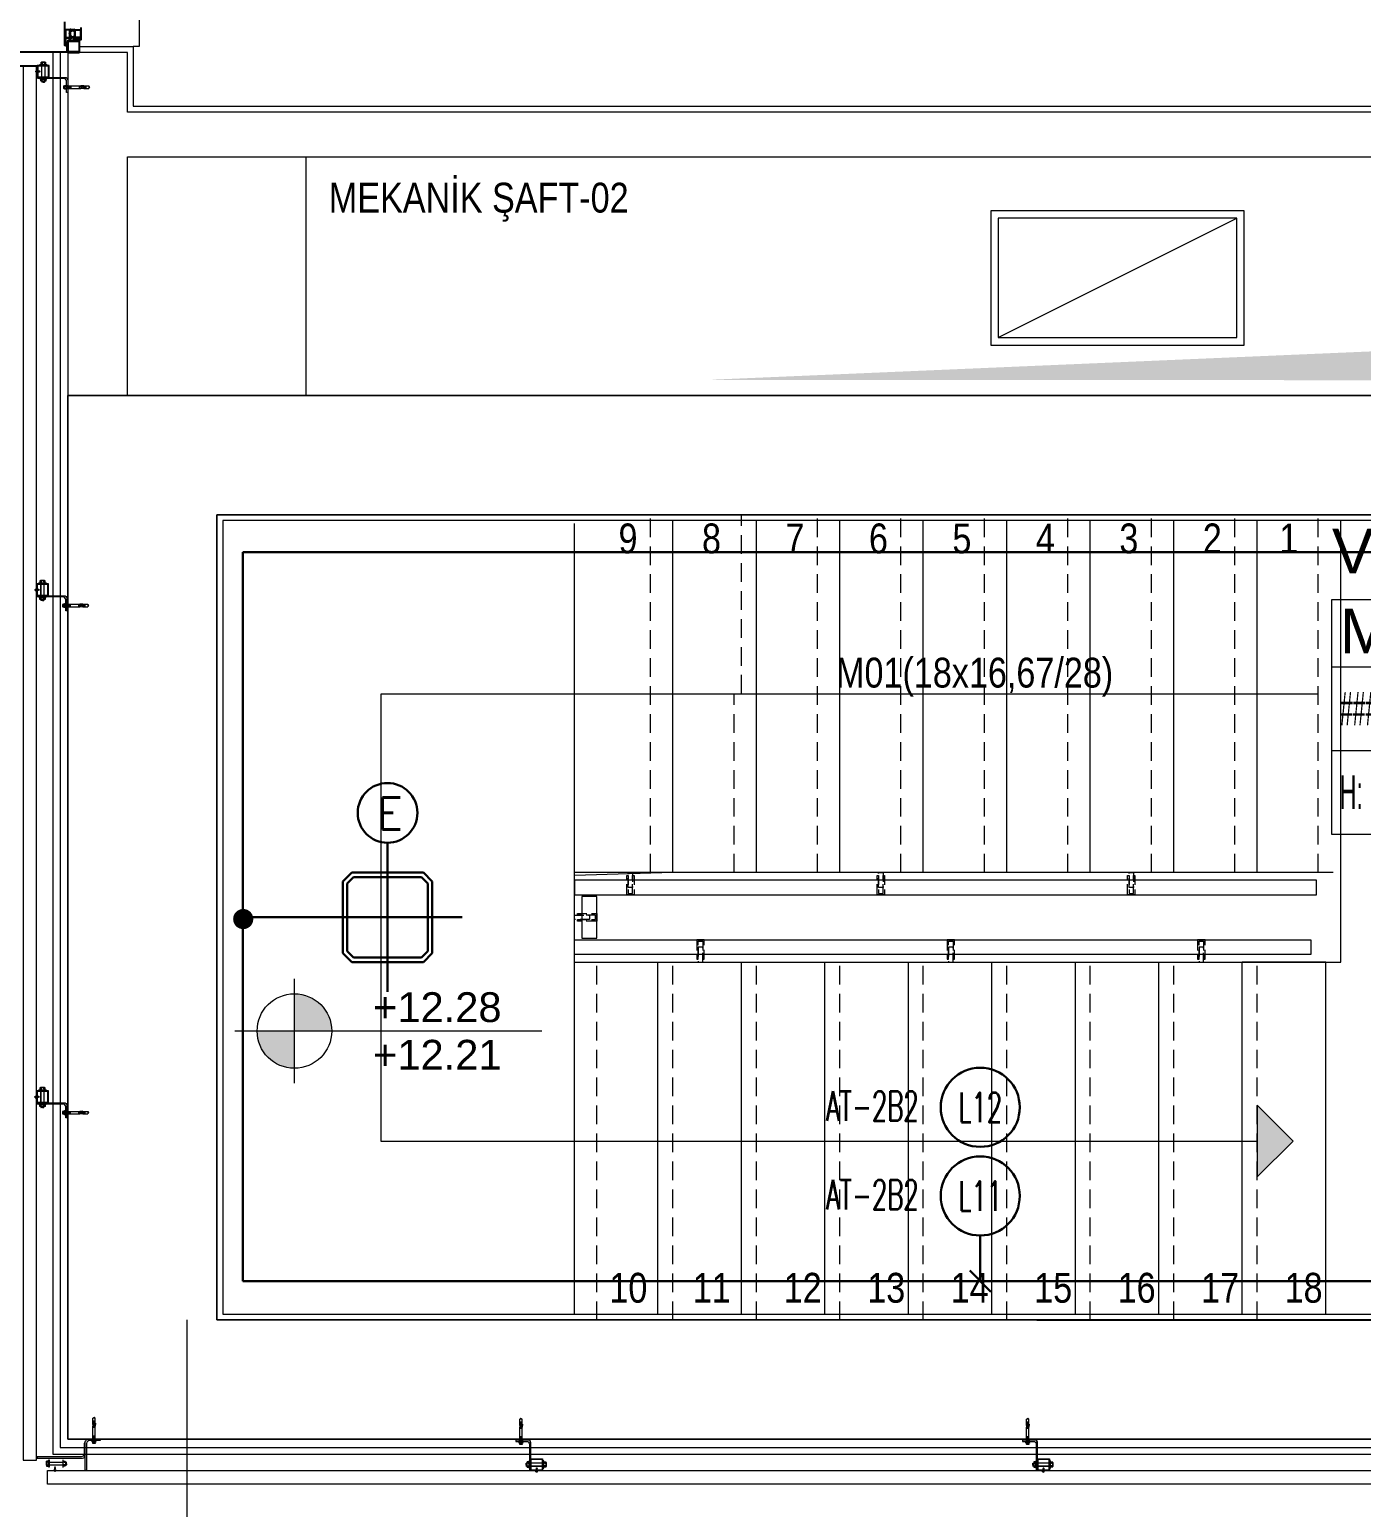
# Model space of a CAD drawing. Extents: x -2012 to 34975, y -1043 to 8321.
# Drawn here: x 16788 to 17234.8, y 289.6 to 785.1 of the extents above; entities that cross this region are included whole.
import ezdxf
from ezdxf.enums import TextEntityAlignment as Align

# ---------------------------------------------------------------- set-up
doc = ezdxf.new("R2010")
doc.units = 0
doc.header["$LTSCALE"] = 25
doc.linetypes.add('DOT2', pattern=[0.125, 0, -0.125])
doc.linetypes.add('HIDDEN', pattern=[0.375, 0.25, -0.125])
doc.layers.get('0').update_dxf_attribs({"color": 9, "lineweight": 9})
for name, color, linetype, lineweight in [('00', 9, 'Continuous', 9), ('01', 9, 'Continuous', 9), ('06B', 9, 'Continuous', 9), ('06D', 9, 'Continuous', 9), ('09D', 9, 'Continuous', 9), ('10', 9, 'Continuous', 9), ('10A', 9, 'Continuous', 9), ('14', 9, 'Continuous', 9), ('19', 9, 'Continuous', 9), ('19D', 9, 'DOT2', 9), ('20', 9, 'DOT2', 9), ('21', 9, 'Continuous', 9), ('21_MAHAL', 9, 'Continuous', 9), ('24', 9, 'Continuous', 9), ('33', 9, 'BATTING', 9), ('35', 9, 'Continuous', 9), ('E-2x18(W) PL DOWNLIGHT ARMATÜR (SIVAÜSTÜ)', 7, 'Continuous', 30), ('E-ACİL AYDINLATMA KİTİ', 7, 'Continuous', 30), ('E-KABLO', 7, 'Continuous', 30), ('E-LINYE', 7, 'Continuous', 30), ('E-YUKARI ÇIKAN HAT', 7, 'Continuous', 30)]:
    doc.layers.add(name, color=color, linetype=linetype, lineweight=lineweight)
doc.styles.add('Arial', font='arial.ttf', dxfattribs={"height": 2.5})
doc.styles.add('E-YAZI', font='txttw.shx')
doc.styles.add('MuuM_TEXT-STANDART', font='ARIALN.TTF')
doc.linetypes.add('BATTING', pattern='A,0.0001,-0.1,[134,ltypeshp.shx,S=0.1,R=0,X=-0.1,Y=0],-0.2,[134,ltypeshp.shx,S=0.1,R=180,X=0.1,Y=0],-0.1', length=0.4001)

# ---------------------------------------------------------------- blocks, each defined once
blk = doc.blocks.new('p-lama profili')
at = {"layer": '20', "linetype": 'HIDDEN', "ltscale": 0.5}
blk.add_lwpolyline([(0.75, -0.45), (-0.75, -0.45), (-0.75, -6.5), (-1.25, -6.5), (-1.25, -0.45), (-1.25, -0.45), (-1.25, 0), (1.25, 0), (1.25, -0.45), (1.25, -0.45), (1.25, -6.5), (0.75, -6.5), (0.75, -0.45)], dxfattribs=at)
blk.add_lwpolyline([(-0.75, -2.5), (0.75, -2.5), (0.75, -7.5), (-0.75, -7.5)], close=True, dxfattribs=at)
blk = doc.blocks.new('cxvxv')
for p, q in [((-21988.4, 8560.98, 0), (-21988.4, 8560.32, 0)), ((-21988.4, 8560.32, 0), (-21986.64, 8560.32, 0)), ((-21986.86, 8561.07, 0), (-21988.18, 8561.07, 0)), ((-21988.02, 8561.25, 0), (-21987.03, 8561.3, 0)), ((-21988.02, 8561.25, 0), (-21988, 8561.26, 0)), ((-21988, 8561.23, 0), (-21988.02, 8561.25, 0)), ((-21988.02, 8561.13, 0), (-21987.03, 8561.19, 0)), ((-21988.02, 8561.13, 0), (-21988, 8561.14, 0)), ((-21988, 8561.11, 0), (-21988.02, 8561.13, 0)), ((-21988.02, 8560.32, 0), (-21987.02, 8560.32, 0)), ((-21988.02, 8560.28, 0), (-21988.02, 8560.32, 0)), ((-21988.02, 8560.11, 0), (-21988.02, 8555.61, 0)), ((-21988, 8561.3, 0), (-21987.94, 8561.35, 0)), ((-21988, 8561.26, 0), (-21988, 8561.3, 0)), ((-21988, 8561.14, 0), (-21988, 8561.23, 0)), ((-21988, 8561.07, 0), (-21988, 8561.11, 0)), ((-21987.96, 8560.98, 0), (-21987.96, 8560.32, 0)), ((-21987.54, 8561.35, 0), (-21987.94, 8561.35, 0)), ((-21987.7, 8561.05, 0), (-21987.7, 8561.08, 0)), ((-21987.7, 8561.07, 0), (-21987.7, 8561.07, 0)), ((-21987.54, 8561.35, 0), (-21987.1, 8561.35, 0)), ((-21987.03, 8561.3, 0), (-21987.1, 8561.35, 0)), ((-21987.08, 8560.64, 0), (-21987.08, 8560.98, 0)), ((-21987.08, 8560.64, 0), (-21987.08, 8560.32, 0)), ((-21987.06, 8560.32, 0), (-21987.06, 8560.28, 0)), ((-21987.06, 8555.61, 0), (-21987.06, 8560.11, 0)), ((-21987.05, 8561.32, 0), (-21987.03, 8561.3, 0)), ((-21987.03, 8561.3, 0), (-21987.05, 8561.28, 0)), ((-21987.03, 8561.3, 0), (-21987.05, 8561.29, 0)), ((-21987.05, 8561.28, 0), (-21987.05, 8561.2, 0)), ((-21987.05, 8561.2, 0), (-21987.03, 8561.19, 0)), ((-21987.03, 8561.19, 0), (-21987.05, 8561.17, 0)), ((-21987.05, 8561.17, 0), (-21987.05, 8561.08, 0)), ((-21987.05, 8561.08, 0), (-21987.03, 8561.07, 0)), ((-21987.02, 8560.32, 0), (-21987.02, 8560.28, 0)), ((-21987.02, 8555.61, 0), (-21987.02, 8560.11, 0)), ((-21986.64, 8560.32, 0), (-21986.64, 8560.98, 0)), ((-21988.4, 8555.4, 0), (-21986.64, 8555.4, 0)), ((-21988.4, 8554.74, 0), (-21988.4, 8555.4, 0)), ((-21986.86, 8554.65, 0), (-21988.17, 8554.65, 0)), ((-21988.02, 8555.44, 0), (-21988.02, 8555.4, 0)), ((-21988.02, 8555.4, 0), (-21987.02, 8555.4, 0)), ((-21987.96, 8554.74, 0), (-21987.96, 8555.4, 0)), ((-21987.08, 8555.08, 0), (-21987.08, 8555.4, 0)), ((-21987.08, 8555.08, 0), (-21987.08, 8554.74, 0)), ((-21987.06, 8555.4, 0), (-21987.06, 8555.44, 0)), ((-21987.02, 8555.4, 0), (-21987.02, 8555.44, 0)), ((-21986.64, 8555.4, 0), (-21986.64, 8554.74, 0))]:
    blk.add_line(p, q)
at = {"elevation": 0}
for points in [[(-21986.3, 8560.11), (-21988.7, 8560.11), (-21988.7, 8560.28), (-21986.3, 8560.28)], [(-21986.3, 8555.61), (-21988.7, 8555.61), (-21988.7, 8555.44), (-21986.3, 8555.44)]]:
    blk.add_lwpolyline(points, close=True, dxfattribs=at)
for points in [[(-21987.98, 8560.28), (-21987.98, 8560.32)], [(-21987.98, 8560.11), (-21987.98, 8555.61)], [(-21987.98, 8555.44), (-21987.98, 8555.4)]]:
    blk.add_lwpolyline(points, dxfattribs=at)
for centre, radius, start, end in [((-21988.18, 8560.75, 0), 0.315, 45.8497, 134.1503), ((-21987.52, 8559.95, 0), 1.12, 66.8701, 113.1299), ((-21987.52, 8559.95, 0), 1.12, 66.8701, 113.1299), ((-21986.86, 8560.76, 0), 0.313, 45.449, 134.551), ((-21988.18, 8554.97, 0), 0.315, 225.8497, 314.1503), ((-21987.52, 8555.77, 0), 1.12, 246.8701, 293.1299), ((-21987.52, 8555.77, 0), 1.12, 246.8701, 293.1299), ((-21986.86, 8554.96, 0), 0.313, 225.449, 314.551)]:
    blk.add_arc(centre, radius, start, end)
blk = doc.blocks.new('VIDA')
for p, q in [((-18072, 6523.9), (-18071.9, 6524)), ((-18071.9, 6523.8), (-18072, 6523.9)), ((-18071.9, 6524), (-18070.1, 6524.7)), ((-18069.6, 6522.9), (-18071.9, 6523.8)), ((-18069.7, 6524.9), (-18070.6, 6523.2)), ((-18070.6, 6523.2), (-18070.1, 6524.7)), ((-18070.1, 6524.7), (-18069.9, 6525.1)), ((-18069.9, 6525.1), (-18070.1, 6524.1)), ((-18070.1, 6524.1), (-18070, 6524.3)), ((-18070, 6524.3), (-18069.8, 6525.1)), ((-18069.9, 6525.1), (-18069.8, 6525.1)), ((-18069.8, 6525.1), (-18069.7, 6524.9)), ((-18069.7, 6524.9), (-18069.3, 6525)), ((-18069.6, 6522.8), (-18069.1, 6525)), ((-18069.6, 6522.8), (-18069.6, 6522.9)), ((-18069.4, 6522.4), (-18069.6, 6522.8)), ((-18068.9, 6525.3), (-18069.4, 6522.4)), ((-18069.3, 6522.4), (-18069.4, 6522.4)), ((-18069.3, 6522.4), (-18068.9, 6525.3)), ((-18069.3, 6525), (-18069.1, 6525)), ((-18069.1, 6522.8), (-18069.3, 6522.4)), ((-18069.1, 6525), (-18068.9, 6525.3)), ((-18068.7, 6522.8), (-18069.1, 6522.8)), ((-18068.9, 6525.3), (-18068.9, 6525.3)), ((-18068.9, 6525.3), (-18068.7, 6525)), ((-18068.7, 6522.8), (-18068.2, 6525)), ((-18068.7, 6525), (-18068.2, 6525)), ((-18068.5, 6522.4), (-18068.7, 6522.8)), ((-18068, 6525.3), (-18068.5, 6522.4)), ((-18068.4, 6522.4), (-18068.5, 6522.4)), ((-18068.4, 6522.4), (-18067.9, 6525.3)), ((-18068.2, 6522.8), (-18068.4, 6522.4)), ((-18068.2, 6522.8), (-18068.4, 6522.4)), ((-18068.2, 6525), (-18068, 6525.3)), ((-18067.7, 6525), (-18068.2, 6522.8)), ((-18067.7, 6522.8), (-18068.2, 6522.8)), ((-18067.9, 6525.3), (-18068, 6525.3)), ((-18067.9, 6525.3), (-18067.7, 6525)), ((-18067.7, 6522.8), (-18067.2, 6525)), ((-18067.7, 6525), (-18067.2, 6525)), ((-18067.5, 6522.4), (-18067.7, 6522.8)), ((-18067, 6525.3), (-18067.5, 6522.4)), ((-18067.4, 6522.4), (-18067.5, 6522.4)), ((-18067.4, 6522.4), (-18066.9, 6525.3)), ((-18067.2, 6522.8), (-18067.4, 6522.4)), ((-18067.2, 6522.8), (-18067.4, 6522.4)), ((-18067.2, 6525), (-18067, 6525.3)), ((-18066.7, 6525), (-18067.2, 6522.8)), ((-18066.7, 6522.8), (-18067.2, 6522.8)), ((-18066.9, 6525.3), (-18067, 6525.3)), ((-18066.9, 6525.3), (-18066.7, 6525)), ((-18066.3, 6525), (-18066.7, 6525)), ((-18066.7, 6522.8), (-18066.3, 6525)), ((-18066.5, 6522.4), (-18066.7, 6522.8)), ((-18066.1, 6525.3), (-18066.5, 6522.4)), ((-18066.5, 6522.4), (-18066, 6525.3)), ((-18066.3, 6522.8), (-18066.5, 6522.4)), ((-18066.3, 6522.8), (-18066.5, 6522.4)), ((-18066.5, 6522.4), (-18066.5, 6522.4)), ((-18066.3, 6525), (-18066.1, 6525.3)), ((-18065.8, 6525), (-18066.3, 6522.8)), ((-18066.3, 6522.8), (-18065.8, 6522.8)), ((-18066, 6525.3), (-18066.1, 6525.3)), ((-18066, 6525.3), (-18065.8, 6525)), ((-18065.8, 6522.8), (-18065.3, 6525)), ((-18065.8, 6525), (-18065.3, 6525)), ((-18065.6, 6522.4), (-18065.8, 6522.8)), ((-18065.1, 6525.3), (-18065.6, 6522.4)), ((-18065.5, 6522.4), (-18065.6, 6522.4)), ((-18065.5, 6522.4), (-18065, 6525.3)), ((-18065.3, 6522.8), (-18065.5, 6522.4)), ((-18065.3, 6522.8), (-18065.5, 6522.4)), ((-18065.3, 6525), (-18065.1, 6525.3)), ((-18064.8, 6525), (-18065.3, 6522.8)), ((-18064.8, 6522.8), (-18065.3, 6522.8)), ((-18065.1, 6525.3), (-18065, 6525.3)), ((-18065, 6525.3), (-18064.8, 6525)), ((-18064.8, 6525), (-18064.3, 6525)), ((-18064.8, 6522.8), (-18064.3, 6525)), ((-18064.6, 6522.4), (-18064.8, 6522.8)), ((-18064.1, 6525.3), (-18064.6, 6522.4)), ((-18064.5, 6522.4), (-18064.6, 6522.4)), ((-18064.5, 6522.4), (-18064, 6525.3)), ((-18064.3, 6522.8), (-18064.5, 6522.4)), ((-18064.3, 6522.8), (-18064.5, 6522.4)), ((-18064.3, 6525), (-18064.1, 6525.3)), ((-18063.8, 6525), (-18064.3, 6522.8)), ((-18063.8, 6522.8), (-18064.3, 6522.8)), ((-18064, 6525.3), (-18064.1, 6525.3)), ((-18064, 6525.3), (-18063.8, 6525)), ((-18063.8, 6522.8), (-18062, 6525)), ((-18062, 6525), (-18063.8, 6525)), ((-18063.6, 6522.4), (-18063.8, 6522.8)), ((-18063.6, 6522.4), (-18061.7, 6525.3)), ((-18061.8, 6525.3), (-18063.6, 6522.4)), ((-18062, 6522.8), (-18063.6, 6522.4)), ((-18062, 6522.8), (-18063.6, 6522.4)), ((-18063.6, 6522.4), (-18063.6, 6522.4)), ((-18061.5, 6525), (-18063.4, 6522.8)), ((-18063.4, 6522.8), (-18061.5, 6522.8)), ((-18061.7, 6525.3), (-18063.2, 6525.3)), ((-18062.7, 6522.4), (-18061.5, 6522.8)), ((-18062.6, 6522.4), (-18062.1, 6525.3)), ((-18062.4, 6522.8), (-18062.6, 6522.4)), ((-18062.4, 6522.8), (-18062.6, 6522.4)), ((-18062.6, 6522.4), (-18061.3, 6522.4)), ((-18062.4, 6525), (-18062.2, 6525.3)), ((-18061.5, 6525), (-18062.4, 6525)), ((-18061.5, 6522.8), (-18062.4, 6525)), ((-18061.9, 6525), (-18062.4, 6522.8)), ((-18061.9, 6522.8), (-18062.4, 6522.8)), ((-18062.2, 6525.3), (-18062.1, 6525.3)), ((-18062.2, 6525.3), (-18061.3, 6522.4)), ((-18062.1, 6525.3), (-18061.9, 6525)), ((-18062, 6525), (-18061.8, 6525.3)), ((-18061.9, 6525), (-18061.4, 6525)), ((-18061.9, 6522.8), (-18061.4, 6525)), ((-18061.7, 6522.4), (-18061.9, 6522.8)), ((-18061.2, 6525.3), (-18061.7, 6522.4)), ((-18061.7, 6525.3), (-18061.5, 6525)), ((-18061.6, 6522.4), (-18061.7, 6522.4)), ((-18061.6, 6522.4), (-18061.2, 6525.3)), ((-18061.4, 6522.8), (-18061.6, 6522.4)), ((-18061.4, 6522.8), (-18061.6, 6522.4)), ((-18061.4, 6525), (-18061.2, 6525.3)), ((-18061, 6525), (-18061.4, 6522.8)), ((-18060.9, 6522.8), (-18061.4, 6522.8)), ((-18061.2, 6525.3), (-18061, 6525)), ((-18061.2, 6525.3), (-18061.2, 6525.3)), ((-18061, 6525), (-18060.5, 6525)), ((-18060.9, 6522.8), (-18060.5, 6525)), ((-18060.7, 6522.4), (-18060.9, 6522.8)), ((-18060.7, 6522.4), (-18060.2, 6525.3)), ((-18060.3, 6525.3), (-18060.7, 6522.4)), ((-18060.5, 6522.8), (-18060.7, 6522.4)), ((-18060.5, 6522.8), (-18060.7, 6522.4)), ((-18060.7, 6522.4), (-18060.7, 6522.4)), ((-18060.5, 6525), (-18060.3, 6525.3)), ((-18060, 6525), (-18060.5, 6522.8)), ((-18060.5, 6522.8), (-18060, 6522.8)), ((-18060.3, 6525.3), (-18060.2, 6525.3)), ((-18060.2, 6525.3), (-18060, 6525)), ((-18060, 6525), (-18059.5, 6525)), ((-18060, 6522.8), (-18059.5, 6525)), ((-18059.8, 6522.4), (-18060, 6522.8)), ((-18059.3, 6525.3), (-18059.8, 6522.4)), ((-18059.7, 6522.4), (-18059.8, 6522.4)), ((-18059.7, 6522.4), (-18059.2, 6525.3)), ((-18059.5, 6522.8), (-18059.7, 6522.4)), ((-18059.5, 6522.8), (-18059.7, 6522.4)), ((-18059.5, 6525), (-18059.3, 6525.3)), ((-18059.2, 6524), (-18059.5, 6522.8)), ((-18059.5, 6522.8), (-18059.2, 6522.8)), ((-18059.3, 6525.3), (-18059.2, 6525.3)), ((-18058.1, 6526.6), (-18059.2, 6526.6)), ((-18059.2, 6521.2), (-18059.2, 6526.6)), ((-18058.1, 6521.2), (-18059.2, 6521.2))]:
    blk.add_line(p, q)
for points in [[(-18068.7, 6525), (-18069.1, 6522.8)], [(-18057.2, 6524.3), (-18057.5, 6524), (-18057.5, 6523.8), (-18057.2, 6523.5)]]:
    blk.add_lwpolyline(points)
for centre, start, end in [((-18062.4, 6523.6), 7.5095, 35.2427), ((-18062.4, 6524.2), 324.7573, 352.4905)]:
    blk.add_arc(centre, 5.21, start, end)
blk = doc.blocks.new('çelik dübel')
at = {"ltscale": 7}
for p, q in [((-87.2, -2), (-85, 2)), ((-85, -6), (-85, 2)), ((-68, 2), (-85, 2)), ((-75, -6), (-75, 2)), ((-70, -6), (-70, 2)), ((-68, 3), (-58, 2)), ((-68, -7), (-68, 3)), ((-58, -6), (-58, 2)), ((-8.5, 2), (-58, 2)), ((-53, 1.5), (-58, 1.5)), ((-53, -6), (-53, 2)), ((-25, -6), (-25, 2)), ((-25, -6), (-23.9, 2)), ((-23, -6), (-21.9, 2)), ((-21, -6), (-19.9, 2)), ((-19, -6), (-17.9, 2)), ((-17, -6), (-15.9, 2)), ((-85, -6), (-87.2, -2)), ((-68, -6), (-85, -6)), ((-68, -7), (-58, -6)), ((-53, -5.5), (-58, -5.5)), ((-8.5, -6), (-58, -6))]:
    blk.add_line(p, q, dxfattribs=at)
for p, q in [((-15, -6), (-13.9, 2)), ((-13, -6), (-11.9, 2)), ((-11, -6), (-10, 1.1)), ((-10, -9), (-10, 5)), ((-9, 5), (-10, 5)), ((-10, 3), (-10, 5)), ((-9, -9), (-9, 5)), ((-8.5, 2), (-8.5, 3)), ((-8.5, -4), (-8.5, 0)), ((-5, 4), (-7.5, 4)), ((-5, 1), (-7.5, 1)), ((-4, 2), (-4, 3)), ((-1, 2), (-4, 2)), ((-4, -4), (-4, 0)), ((-3, -6), (-1.9, 2)), ((-1, -6), (0, 1.1)), ((0, -5), (0, 1)), ((-10, -7), (-10, -9.1)), ((-9, -9), (-10, -9)), ((-8.5, -6), (-8.5, -7)), ((-5, -5), (-7.5, -5)), ((-5, -8), (-7.5, -8)), ((-4, -6), (-4, -7)), ((-1, -6), (-4, -6))]:
    blk.add_line(p, q)
for points in [[(-68, 0.6), (-67.4, 0.4), (-67, 0.1), (-66.6, -0.3), (-66.2, -0.8), (-65.9, -1.3), (-65.7, -1.9), (-65.4, -2.3), (-65.2, -2.8), (-65, -3.1), (-64.8, -3.3), (-64.6, -3.5), (-64.4, -3.6), (-64.2, -3.5), (-63.9, -3.5), (-63.7, -3.3), (-63.5, -3.1), (-63.2, -2.9), (-62.9, -2.6), (-62.7, -2.3), (-62.4, -2), (-62.1, -1.7), (-61.9, -1.4), (-61.6, -1.1), (-61.4, -0.9), (-61.2, -0.7), (-61, -0.6), (-60.8, -0.5), (-60.6, -0.5), (-60.4, -0.5), (-60.3, -0.7), (-60.1, -0.9), (-59.9, -1.1), (-59.8, -1.5), (-59.6, -1.9), (-59.4, -2.3), (-59.2, -2.7), (-58.9, -3), (-58.7, -3.3), (-58.4, -3.5), (-58, -3.5)], [(-68, -0.5), (-68, -0.5), (-67.9, -0.5), (-67.9, -0.5), (-67.8, -0.5), (-67.8, -0.6), (-67.7, -0.6), (-67.7, -0.6), (-67.6, -0.7), (-67.6, -0.7), (-67.6, -0.8), (-67.5, -0.8), (-67.5, -0.8), (-67.5, -0.9), (-67.4, -0.9), (-67.4, -0.9), (-67.3, -1), (-67.3, -1), (-67.3, -1.1), (-67.2, -1.1), (-67.2, -1.2), (-67.2, -1.2), (-67.1, -1.3), (-67.1, -1.3), (-67.1, -1.4), (-67, -1.4), (-67, -1.5), (-67, -1.5), (-66.9, -1.6), (-66.9, -1.6), (-66.9, -1.7), (-66.9, -1.7), (-66.8, -1.8), (-66.8, -1.9), (-66.8, -1.9), (-66.7, -2), (-66.7, -2), (-66.7, -2.1), (-66.6, -2.2), (-66.6, -2.2), (-66.6, -2.3), (-66.6, -2.3), (-66.5, -2.4), (-66.5, -2.5), (-66.5, -2.5), (-66.4, -2.6), (-66.4, -2.7), (-66.4, -2.7), (-66.3, -2.8), (-66.3, -2.8), (-66.3, -2.9), (-66.3, -3), (-66.2, -3), (-66.2, -3.1), (-66.2, -3.1), (-66.1, -3.2), (-66.1, -3.2), (-66.1, -3.3), (-66, -3.4), (-66, -3.4), (-66, -3.5), (-65.9, -3.5), (-65.9, -3.6), (-65.9, -3.6), (-65.8, -3.7), (-65.8, -3.7), (-65.7, -3.8), (-65.7, -3.8), (-65.7, -3.9), (-65.6, -3.9), (-65.6, -4), (-65.5, -4), (-65.5, -4.1), (-65.4, -4.1), (-65.4, -4.1), (-65.3, -4.2), (-65.3, -4.2), (-65.2, -4.3), (-65.2, -4.3), (-65.1, -4.3), (-65, -4.4), (-65, -4.4), (-64.9, -4.4), (-64.9, -4.4), (-64.8, -4.5), (-64.7, -4.5), (-64.7, -4.5), (-64.6, -4.5), (-64.5, -4.5), (-64.5, -4.5), (-64.4, -4.5), (-64.3, -4.5), (-64.3, -4.5), (-64.2, -4.5), (-64.1, -4.5), (-64.1, -4.5), (-64, -4.5), (-64, -4.5), (-63.9, -4.5), (-63.8, -4.5), (-63.8, -4.5), (-63.7, -4.4), (-63.7, -4.4), (-63.6, -4.4), (-63.6, -4.4), (-63.5, -4.4), (-63.4, -4.3), (-63.4, -4.3), (-63.3, -4.3), (-63.3, -4.3), (-63.3, -4.2), (-63.2, -4.2), (-63.2, -4.2), (-63.1, -4.1), (-63.1, -4.1), (-63, -4.1), (-63, -4), (-62.9, -4), (-62.9, -4), (-62.9, -3.9), (-62.8, -3.9), (-62.8, -3.9), (-62.7, -3.8), (-62.7, -3.8), (-62.7, -3.8), (-62.6, -3.7), (-62.6, -3.7), (-62.5, -3.6), (-62.5, -3.6), (-62.5, -3.6), (-62.4, -3.5), (-62.4, -3.5), (-62.4, -3.5), (-62.3, -3.4), (-62.3, -3.4), (-62.2, -3.3), (-62.2, -3.3), (-62.2, -3.3), (-62.1, -3.2), (-62.1, -3.2), (-62.1, -3.1), (-62, -3.1), (-62, -3.1), (-62, -3), (-61.9, -3), (-61.9, -2.9), (-61.9, -2.9), (-61.8, -2.9), (-61.8, -2.8), (-61.7, -2.8), (-61.7, -2.7), (-61.7, -2.7), (-61.6, -2.6), (-61.6, -2.6), (-61.6, -2.6), (-61.5, -2.5), (-61.5, -2.5), (-61.5, -2.5), (-61.4, -2.4), (-61.4, -2.4), (-61.4, -2.3), (-61.3, -2.3), (-61.3, -2.3), (-61.3, -2.2), (-61.3, -2.2), (-61.2, -2.2), (-61.2, -2.1), (-61.2, -2.1), (-61.1, -2), (-61.1, -2), (-61.1, -2), (-61, -1.9), (-61, -1.9), (-61, -1.9), (-61, -1.9), (-60.9, -1.8), (-60.9, -1.8), (-60.9, -1.8), (-60.9, -1.8), (-60.9, -1.8), (-60.9, -1.7), (-60.8, -1.7), (-60.8, -1.7), (-60.8, -1.7), (-60.8, -1.7), (-60.8, -1.7), (-60.8, -1.8), (-60.7, -1.8), (-60.7, -1.8), (-60.7, -1.8), (-60.7, -1.9), (-60.7, -1.9), (-60.7, -1.9), (-60.6, -2), (-60.6, -2), (-60.6, -2.1), (-60.6, -2.1), (-60.6, -2.1), (-60.5, -2.2), (-60.5, -2.2), (-60.5, -2.3), (-60.5, -2.3), (-60.4, -2.4), (-60.4, -2.5), (-60.4, -2.5), (-60.4, -2.6), (-60.3, -2.6), (-60.3, -2.7), (-60.3, -2.7), (-60.3, -2.8), (-60.2, -2.8), (-60.2, -2.9), (-60.2, -3), (-60.1, -3), (-60.1, -3.1), (-60.1, -3.1), (-60, -3.2), (-60, -3.2), (-59.9, -3.3), (-59.9, -3.4), (-59.9, -3.4), (-59.8, -3.5), (-59.8, -3.5), (-59.7, -3.6), (-59.7, -3.6), (-59.6, -3.7), (-59.6, -3.8), (-59.5, -3.8), (-59.5, -3.9), (-59.4, -3.9), (-59.3, -4), (-59.3, -4), (-59.2, -4.1), (-59.1, -4.2), (-59, -4.2), (-58.9, -4.3), (-58.8, -4.3), (-58.6, -4.4), (-58.4, -4.4), (-58.2, -4.5), (-58, -4.5)]]:
    blk.add_lwpolyline(points)
for centre, start, end in [((-7.5, 3), 90, 180), ((-7.5, 2), 180, 270), ((-7.5, 0), 90, 180), ((-5, 3), 0, 90), ((-5, 2), 270, 0), ((-5, 0), 0, 90), ((-1, 1), 0, 90), ((-7.5, -4), 180, 270), ((-7.5, -6), 90, 180), ((-7.5, -7), 180, 270), ((-5, -4), 270, 0), ((-5, -6), 0, 90), ((-5, -7), 270, 0), ((-1, -5), 270, 0)]:
    blk.add_arc(centre, 1, start, end)
blk = doc.blocks.new('kjdol')
at = {"ltscale": 10, "elevation": -278.89}
blk.add_lwpolyline([(77394.12, 60089.89), (77403.28, 60089.89, 0.460237), (77404.18, 60090.79), (77404.18, 60094.89), (77403.78, 60094.89), (77403.78, 60091.29, -0.414214), (77402.78, 60090.29), (77394.12, 60090.29)], format="xyb", close=True, dxfattribs=at)
at = {"elevation": -249.79}
for points in [[(77397.97, 60089.9), (77397.97, 60085.9), (77393.97, 60085.9), (77393.97, 60089.9)], [(77397.77, 60089.7), (77397.77, 60086.1), (77394.17, 60086.1), (77394.17, 60089.7)]]:
    blk.add_lwpolyline(points, close=True, dxfattribs=at)
blk.add_blockref('cxvxv', (99383.5, 51530.11, -249.79))
at = {"extrusion": (0, 0, -1), "xscale": 0.1000000000058208, "yscale": 0.1000000000058208, "zscale": -0.0999999999999091}
blk.add_blockref('çelik dübel', (-77402.74, 60093.36, 459.25), dxfattribs=at)
at = {"xscale": 0.1000000000058208, "yscale": 0.1000000000058208, "zscale": 0.1000000000058208, "rotation": 180}
blk.add_blockref('VIDA', (75587.75, 60740.29, -249.79), dxfattribs=at)
blk = doc.blocks.new('ciftkanatdograma_pr2')
at = {"layer": '06D'}
blk.add_lwpolyline([(-2, -22), (-2, -24), (-148, -24), (-148, -22)], dxfattribs=at)
at = {"layer": '10', "lineweight": 25, "ltscale": 0.5}
for points in [[(-150, -3.8, 0.414214), (-149.8, -4), (-146.2, -4, 0.414214), (-146, -3.8), (-146, -0.2, 0.414214), (-146.2, 0), (-149.8, 0, 0.414214), (-150, -0.2)], [(-147.28, 0.61, 0.359904), (-147.3, 0.58), (-147.3, 0.4, 0.414214), (-147.27, 0.37), (-147.07, 0.37, 0.414214), (-147.04, 0.4), (-147.04, 0.58, 0.359904), (-147.07, 0.61, 0.094739)], [(-144.74, -2.01, 0.131652), (-144.72, -2.06), (-144.61, -2.24, -0.131652), (-144.61, -2.26), (-144.61, -2.28, -0.414214), (-144.64, -2.31), (-145, -2.31, -0.414214), (-145.03, -2.28), (-145.03, -2.26, -0.131652), (-145.03, -2.24), (-144.92, -2.06, 0.131652), (-144.91, -2.01), (-144.91, -1.16, 0.131652), (-144.92, -1.11), (-145.03, -0.92, -0.131652), (-145.03, -0.91), (-145.03, -0.88, -0.414214), (-145, -0.85), (-144.64, -0.85, -0.414214), (-144.61, -0.88), (-144.61, -0.91, -0.131652), (-144.61, -0.92), (-144.72, -1.11, 0.131652), (-144.74, -1.16)], [(-142.66, -2.01, -0.131652), (-142.68, -2.06), (-142.79, -2.24, 0.131652), (-142.79, -2.26), (-142.79, -2.28, 0.414214), (-142.76, -2.31), (-142.4, -2.31, 0.414214), (-142.37, -2.28), (-142.37, -2.26, 0.131652), (-142.37, -2.24), (-142.48, -2.06, -0.131652), (-142.49, -2.01), (-142.49, -1.16, -0.131652), (-142.48, -1.11), (-142.37, -0.92, 0.131652), (-142.37, -0.91), (-142.37, -0.88, 0.414214), (-142.4, -0.85), (-142.76, -0.85, 0.414214), (-142.79, -0.88), (-142.79, -0.91, 0.131652), (-142.79, -0.92), (-142.68, -1.11, -0.131652), (-142.66, -1.16)]]:
    blk.add_lwpolyline(points, format="xyb", close=True, dxfattribs=at)
for points in [[(-147.79, 0.49, -0.220745), (-148.1, -0.11, 0.651907), (-148.04, -0.18, 0.176952), (-147.75, 0.14, -0.281357), (-147.61, 0.23), (-147.53, 0.23), (-147.51, 0.23), (-147.51, 0.23), (-147.5, 0.22), (-147.49, 0.22), (-147.48, 0.22), (-147.48, 0.21), (-147.47, 0.21), (-147.47, 0.2), (-147.47, 0.19), (-147.46, 0.18), (-147.46, 0.1), (-147.46, 0.1), (-147.46, 0.09), (-147.46, 0.09), (-147.46, 0.09), (-147.46, 0.09), (-147.45, 0.08), (-147.45, 0.08), (-147.45, 0.08), (-147.44, 0.08), (-147.36, 0.08), (-147.36, 0.08), (-147.36, 0.08), (-147.35, 0.08), (-147.35, 0.08), (-147.35, 0.09), (-147.35, 0.09), (-147.35, 0.09), (-147.34, 0.09), (-147.34, 0.1), (-147.34, 0.18), (-147.34, 0.18), (-147.34, 0.19), (-147.34, 0.2), (-147.33, 0.21), (-147.33, 0.21), (-147.32, 0.22), (-147.32, 0.22), (-147.31, 0.22), (-147.29, 0.23), (-147.29, 0.23), (-147.28, 0.22), (-147.27, 0.22), (-147.26, 0.22), (-147.26, 0.21), (-147.25, 0.21), (-147.25, 0.2), (-147.25, 0.19), (-147.24, 0.18), (-147.24, 0.1), (-147.24, 0.1), (-147.24, 0.09), (-147.24, 0.09), (-147.24, 0.09), (-147.24, 0.09), (-147.23, 0.08), (-147.23, 0.08), (-147.23, 0.08), (-147.22, 0.08), (-147.14, 0.08), (-147.14, 0.08), (-147.14, 0.08), (-147.13, 0.08), (-147.13, 0.08), (-147.13, 0.09), (-147.13, 0.09), (-147.13, 0.09), (-147.12, 0.09), (-147.12, 0.1), (-147.12, 0.18), (-147.12, 0.18), (-147.12, 0.19), (-147.12, 0.2), (-147.11, 0.21), (-147.11, 0.21), (-147.1, 0.22), (-147.1, 0.22), (-147.09, 0.22), (-147.07, 0.23), (-147.07, 0.23), (-147.06, 0.22), (-147.05, 0.22), (-147.04, 0.22), (-147.04, 0.21), (-147.03, 0.21), (-147.03, 0.2), (-147.03, 0.19), (-147.02, 0.18), (-147.02, 0.1), (-147.02, 0.1), (-147.02, 0.09), (-147.02, 0.09), (-147.02, 0.09), (-147.02, 0.09), (-147.01, 0.08), (-147.01, 0.08), (-147.01, 0.08), (-147, 0.08), (-146.92, 0.08), (-146.92, 0.08), (-146.92, 0.08), (-146.91, 0.08), (-146.91, 0.08), (-146.91, 0.09), (-146.91, 0.09), (-146.91, 0.09), (-146.9, 0.09), (-146.9, 0.1), (-146.9, 0.18), (-146.9, 0.18), (-146.9, 0.19), (-146.9, 0.2), (-146.89, 0.21), (-146.89, 0.21), (-146.88, 0.22), (-146.88, 0.22), (-146.87, 0.22), (-146.85, 0.23), (-146.85, 0.23), (-146.84, 0.22), (-146.83, 0.22), (-146.82, 0.22), (-146.82, 0.21), (-146.81, 0.21), (-146.81, 0.2), (-146.81, 0.19), (-146.8, 0.18), (-146.8, 0.1), (-146.8, 0.1), (-146.8, 0.09), (-146.8, 0.09), (-146.8, 0.09), (-146.8, 0.09), (-146.79, 0.08), (-146.79, 0.08), (-146.79, 0.08), (-146.78, 0.08), (-146.7, 0.08), (-146.7, 0.08), (-146.7, 0.08), (-146.69, 0.08), (-146.69, 0.08), (-146.69, 0.09), (-146.69, 0.09), (-146.69, 0.09), (-146.68, 0.09), (-146.68, 0.1), (-146.68, 0.44, 0.414214), (-146.71, 0.47), (-146.94, 0.47, -0.414214), (-146.97, 0.5), (-146.97, 0.56, -0.291535), (-146.96, 0.58), (-146.91, 0.6, 0.613042), (-146.91, 0.66), (-147.03, 0.73, 0.127095), (-147.09, 0.74), (-147.29, 0.74, 0.127095), (-147.36, 0.73), (-147.47, 0.67, 0.585233), (-147.47, 0.6), (-147.42, 0.58, -0.167811), (-147.41, 0.56), (-147.41, 0.5, -0.414214), (-147.44, 0.47), (-147.74, 0.47), (-147.74, 0.53, 0.394677), (-147.79, 0.49)], [(-142.26, -1.31), (-142.43, -1.14, -0.607471), (-142.41, -1.08, 0.283637), (-142.39, -1.06), (-142.34, -0.88, 1.229391), (-142.39, -0.84), (-142.86, -0.84), (-142.7, -1.11, -0.859449), (-142.73, -1.14), (-142.98, -1.04), (-143.1, -0.84), (-144.3, -0.84), (-144.42, -1.04), (-144.67, -1.14, -0.859449), (-144.7, -1.11), (-144.54, -0.84), (-145.01, -0.84, 1.229391), (-145.06, -0.88), (-145.01, -1.06, 0.283637), (-144.99, -1.08, -0.607471), (-144.97, -1.14), (-145.14, -1.31), (-145.16, -1.33, -0.700084), (-145.27, -1.25), (-145.2, -0.99), (-145.2, -0.68, 0.414214), (-145.23, -0.65), (-145.37, -0.65, 0.414214), (-145.4, -0.68), (-145.4, -0.83, -0.414214), (-145.41, -0.84), (-145.42, -0.84, -0.414214), (-145.52, -0.74), (-145.52, -0.65, -0.414214), (-145.4, -0.53), (-145.28, -0.53, 0.403083), (-145.25, -0.51), (-145.2, 0.68, 0.425337), (-145.3, 0.79), (-145.62, 0.79), (-145.62, 0.78), (-145.77, 0.78), (-145.77, 0.79), (-146.1, 0.79), (-146.1, 0.78), (-146.25, 0.78), (-146.25, 0.79), (-146.52, 0.79), (-146.52, 0.78), (-146.65, 0.78), (-146.65, 0.61, 0.414214), (-146.62, 0.58), (-146.52, 0.58), (-146.52, 0.53, -0.414214), (-146.57, 0.48), (-146.88, 0.48, -0.414214), (-146.95, 0.55), (-146.95, 0.57, -0.414214), (-146.94, 0.58), (-146.84, 0.58, 0.414214), (-146.79, 0.63), (-146.79, 0.75, 0.414214), (-146.84, 0.8), (-147.51, 0.8, 0.414214), (-147.56, 0.75), (-147.56, 0.63, 0.414214), (-147.51, 0.58), (-147.41, 0.58, -0.414214), (-147.4, 0.57), (-147.4, 0.55, -0.414214), (-147.47, 0.48), (-147.69, 0.48, -0.414214), (-147.7, 0.49), (-147.7, 0.97, -0.414214), (-147.69, 0.98), (-139.71, 0.98, -0.414214)], [(-145.62, -2.32, 0.414222), (-145.7, -2.4), (-145.7, -2.57, 0.414214), (-145.55, -2.72), (-145.51, -2.72, 0.414214), (-145.5, -2.71), (-145.5, -2.65, 0.366034), (-145.53, -2.62, -0.365977), (-145.55, -2.59), (-145.55, -2.5, -0.414214), (-145.52, -2.47), (-145.41, -2.47, -0.365977), (-145.38, -2.5, 0.365977), (-145.35, -2.52), (-145.23, -2.52, -0.414214), (-145.2, -2.55), (-145.2, -3.39), (-145.17, -3.42), (-145.2, -3.45), (-145.2, -4.29, -0.414214), (-145.23, -4.32), (-145.35, -4.32, 0.365977), (-145.38, -4.35, -0.365977), (-145.41, -4.37), (-145.52, -4.37, -0.414214), (-145.55, -4.34), (-145.55, -4.25, -0.365977), (-145.53, -4.23, 0.366034), (-145.5, -4.2), (-145.5, -4.13, 0.414214), (-145.51, -4.12), (-145.55, -4.12, 0.414214), (-145.7, -4.27), (-145.7, -4.51, 0.414214), (-145.69, -4.52), (-141.71, -4.52, 0.414214)], [(-142.26, -1.86), (-142.43, -2.03, 0.607471), (-142.41, -2.09, -0.283637), (-142.39, -2.11), (-142.34, -2.29, -1.229391), (-142.39, -2.32), (-142.86, -2.32), (-142.7, -2.06, 0.713664), (-142.73, -2.03), (-142.98, -2.13), (-143.1, -2.32), (-144.3, -2.32), (-144.42, -2.13), (-144.67, -2.03, 0.713664), (-144.7, -2.06), (-144.54, -2.32), (-145.01, -2.32, -1.229391), (-145.06, -2.29), (-145.01, -2.11, -0.283637), (-144.99, -2.09, 0.607471), (-144.97, -2.03), (-145.14, -1.86), (-145.16, -1.84, 0.700084), (-145.27, -1.92), (-145.2, -2.18), (-145.2, -2.29, -0.414214), (-145.23, -2.32), (-145.37, -2.32, -0.414214), (-145.4, -2.29), (-145.4, -2.18, 0.414214), (-145.41, -2.17), (-145.42, -2.17, 0.414214), (-145.52, -2.27), (-145.52, -2.29, -0.414214), (-145.55, -2.32), (-145.62, -2.32)]]:
    blk.add_lwpolyline(points, format="xyb", dxfattribs=at)
for points in [[(-142.39, -0.65), (-142.39, -0.18), (-142.4, -0.18), (-142.4, 0.32), (-142.39, 0.32), (-142.39, 0.79), (-145.01, 0.79), (-145.01, 0.32), (-145, 0.32), (-145, -0.18), (-145.01, -0.18), (-145.01, -0.65), (-143.78, -0.65), (-143.78, -0.63), (-143.63, -0.63), (-143.63, -0.65)], [(-149.8, -3.8), (-149.8, -0.2), (-146.2, -0.2), (-146.2, -3.8)], [(-142.4, -2.52), (-142.4, -4.32), (-145, -4.32), (-145, -2.52)]]:
    blk.add_lwpolyline(points, close=True, dxfattribs=at)
blk = doc.blocks.new('krt-harpusta1')
at = {"layer": '10', "xscale": -0.1000000000058208, "yscale": 0.1000000000058208, "zscale": 0.1000000000021828, "rotation": 89.9725710339926}
blk.add_blockref('VIDA', (17448.09, -1504.24), dxfattribs=at)
blk = doc.blocks.new('p-aks_vw')
at = {"layer": '24', "ltscale": 2}
blk.add_lwpolyline([(2440, 40), (2440, -257.5)], dxfattribs=at)
blk = doc.blocks.new('0_elevationtarget-p')
h = blk.add_hatch(color=256)
h.paths.add_polyline_path([(2.5, 0, 0.414214), (0, 2.5), (0, 0)])
h.paths.add_polyline_path([(0, 0), (-2.5, 0, 0.414214), (0, -2.5)])
blk.add_line((0, -3.5), (0, 3.5))
blk.add_lwpolyline([(16.605, 0), (-4, 0)])
blk.add_circle((0, 0), 2.5)
at = {"style": 'Arial'}
blk.add_attdef('BITMISKOT', text='', height=2, dxfattribs=at).set_placement((4.5, 0), align=Align.BOTTOM_LEFT)
blk.add_attdef('KABAKOT', text='', height=2, dxfattribs=at).set_placement((4.5, -0.592), align=Align.TOP_LEFT)
blk = doc.blocks.new('0_roomno2')
blk.add_lwpolyline([(19.375, -10.5), (0, -10.5), (0, 0), (19.375, 0)], close=True)
for points in [[(0, -3), (19.375, -3)], [(8.125, -3), (8.125, -10.5)], [(11.875, -3), (11.875, -10.5)], [(15.625, -3), (15.625, -10.5)], [(0, -6.75), (8.125, -6.75)]]:
    blk.add_lwpolyline(points)
at = {"style": 'MuuM_TEXT-STANDART', "width": 0.6}
blk.add_text('H:', height=1.5, dxfattribs=at).set_placement((0.35, -8.608), align=Align.MIDDLE_LEFT)
at = {"style": 'Arial'}
blk.add_attdef('ODANO', (0, 1.17), '', height=2, dxfattribs=at)
blk.add_attdef('MEKANADI', text='', height=2, dxfattribs=at).set_placement((0.35, -3), align=Align.BOTTOM_LEFT)
at = {"style": 'MuuM_TEXT-STANDART', "width": 0.6}
for tag, p in [('YER01', (10, -4.5)), ('TAVAN01', (13.75, -4.5)), ('DUVAR01', (17.5, -4.5)), ('YER02', (10, -6.75)), ('TAVAN02', (13.75, -6.75)), ('DUVAR02', (17.5, -6.75)), ('YER03', (10, -9)), ('TAVAN03', (13.75, -9)), ('DUVAR03', (17.5, -9))]:
    blk.add_attdef(tag, text='', height=1.5, dxfattribs=at).set_placement(p, align=Align.MIDDLE_CENTER)
for tag, p in [('M2', (0.35, -4.875)), ('TEMIZTAVANYUKSEKLIGI', (1.8, -8.608))]:
    blk.add_attdef(tag, text='', height=1.5, dxfattribs=at).set_placement(p, align=Align.MIDDLE_LEFT)
blk = doc.blocks.new('100_ACİL AYDINLATMA KİTİ')
at = {"layer": 'E-ACİL AYDINLATMA KİTİ', "color": 3}
blk.add_circle((0, 0), 1.251, dxfattribs=at)
at = {"layer": 'E-ACİL AYDINLATMA KİTİ', "color": 3, "style": 'E-YAZI'}
blk.add_text('E', height=1.34, dxfattribs=at).set_placement((-0.448, -0.694))
blk = doc.blocks.new('100_2x18(W) PL DOWNLIGHT ARMATÜR (SIVAÜSTÜ)')
at = {"layer": 'E-2x18(W) PL DOWNLIGHT ARMATÜR (SIVAÜSTÜ)', "color": 4, "ltscale": 0.4}
for q in [(0, 25), (0, 25), (-25, 0), (-25, 0), (0, -25), (25, 0), (0, -25), (25, 0)]:
    blk.add_line((0, 0), q, dxfattribs=at)
at = {"layer": 'E-2x18(W) PL DOWNLIGHT ARMATÜR (SIVAÜSTÜ)', "color": 4}
for p, q in [((-12, 15), (-15, 12)), ((12, 15), (-12, 15)), ((15, 12), (12, 15)), ((-15, 12), (-15, -12)), ((-11.38, 13.5), (-13.5, 11.38)), ((-13.5, 11.38), (-13.5, -11.38)), ((11.38, 13.5), (-11.38, 13.5)), ((13.5, 11.38), (11.38, 13.5)), ((13.5, -11.38), (13.5, 11.38)), ((15, -12), (15, 12)), ((-15, -12), (-12, -15)), ((-13.5, -11.38), (-11.38, -13.5)), ((-11.38, -13.5), (11.38, -13.5)), ((11.38, -13.5), (13.5, -11.38)), ((12, -15), (15, -12)), ((-12, -15), (12, -15))]:
    blk.add_line(p, q, dxfattribs=at)

msp = doc.modelspace()

# ---------------------------------------------------------------- hatches: boundary and pattern name
at = {"layer": '19'}
h = msp.add_hatch(color=256, dxfattribs=at)
h.dxf.hatch_style = 1
h.paths.add_polyline_path([(17199.84, 424.5), (17199.84, 400.5), (17211.86, 412.5)])

# ---------------------------------------------------------------- linework, layer by layer
at = {"layer": '00'}
msp.add_lwpolyline([(17475.84, 742.5), (17475.84, 757.5), (16820.84, 757.5), (16820.84, 777.5), (16800.84, 777.5), (16800.84, 662.5), (16820.84, 662.5), (16820.84, 742.5), (17385.84, 742.5), (17385.84, 662.5), (17400.84, 662.5), (17400.84, 622.5), (17385.84, 622.5), (17385.84, 479.5), (17400.84, 479.5), (17400.84, 742.5)], close=True, dxfattribs=at)
msp.add_lwpolyline([(16820.84, 777.5), (16800.84, 777.5)], dxfattribs=at)
at = {"layer": '01'}
for points in [[(17400.84, 312.5), (16800.84, 312.5), (16800.84, 662.5), (17400.84, 662.5), (17400.84, 622.5), (16850.84, 622.5), (16850.84, 352.5), (17400.85, 352.5)], [(17400.84, 662.5), (16800.84, 662.5), (16800.84, 312.5), (17400.84, 312.5), (17400.84, 352.5), (16850.84, 352.5), (16850.84, 622.5), (17400.84, 622.5)]]:
    msp.add_lwpolyline(points, close=True, dxfattribs=at)
msp.add_lwpolyline([(16850.84, 352.5), (17400.85, 352.35), (17400.84, 312.5)], dxfattribs=at)
at = {"layer": '06B'}
msp.add_lwpolyline([(17056.01, 500), (16970.84, 500)], dxfattribs=at)
for points in [[(16970.84, 500), (16970.84, 495), (17219.69, 495), (17219.69, 500)], [(16973.34, 480.5), (16978.34, 480.5), (16978.34, 494.5), (16973.34, 494.5)], [(16970.84, 475), (16970.84, 480), (17217.84, 480), (17217.84, 475)]]:
    msp.add_lwpolyline(points, close=True, dxfattribs=at)
at = {"layer": '06D'}
for points in [[(16795.84, 777.5), (16795.84, 307.5), (17755.84, 307.5)], [(16880.84, 662.5), (16880.84, 742.5)], [(17112.97, 681.87), (17192.97, 721.87)]]:
    msp.add_lwpolyline(points, dxfattribs=at)
for points in [[(17195.47, 724.37), (17110.47, 724.37), (17110.47, 679.37), (17195.47, 679.37)], [(17112.97, 681.87), (17192.97, 681.87), (17192.97, 721.87), (17112.97, 721.87)]]:
    msp.add_lwpolyline(points, close=True, dxfattribs=at)
at = {"layer": '09D'}
msp.add_solid([(17375.84, 725.95), (17375.84, 667.5), (17360.84, 682.5), (17015.84, 667.71)], dxfattribs=at)
at = {"layer": '10'}
for points in [[(16806.74, 302), (16806.74, 311.6, -0.460237), (16807.64, 312.5), (16811.74, 312.5), (16811.74, 312.1), (16808.14, 312.1, 0.414214), (16807.14, 311.1), (16807.14, 302)], [(16790.54, 306.2), (16805.84, 306.2, 0.460237), (16806.74, 307.1), (16806.74, 311.2), (16806.34, 311.2), (16806.34, 307.6, -0.414214), (16805.34, 306.6), (16790.54, 306.6)]]:
    msp.add_lwpolyline(points, format="xyb", close=True, dxfattribs=at)
at = {"layer": '10A'}
for points in [[(16790.64, 769.1), (16790.34, 769.1), (16790.34, 772.8), (16783.84, 772.8), (16783.84, 777.8), (16800.54, 777.8), (16800.54, 780.34), (16800.84, 780.34), (16800.84, 777.5), (16784.14, 777.5), (16784.14, 773.1), (16790.64, 773.1), (16790.64, 769.1)], [(16785.84, 772.8), (16785.85, 305.5), (16790.35, 305.5), (16790.34, 772.8), (16785.84, 772.8)], [(17751.14, 297.5), (16794.09, 297.5), (16794.09, 302), (17751.14, 302), (17751.14, 297.5)]]:
    msp.add_lwpolyline(points, dxfattribs=at)
at = {"layer": '14'}
for points in [[(16800.83, 779.5), (16800.84, 779.5)], [(16804.84, 779.5), (16822.84, 779.5), (16822.84, 777.5), (16822.84, 759.5), (17477.84, 759.5), (17477.84, 740.5)], [(17383.84, 477.5), (17383.84, 620.5), (17383.84, 620.5), (17383.84, 620.5), (16852.84, 620.5), (16852.84, 354.5), (17383.84, 354.5), (17383.84, 354.5), (17383.84, 354.5), (17383.84, 371.5)]]:
    msp.add_lwpolyline(points, dxfattribs=at)
at = {"layer": '19', "linetype": 'Continuous'}
for points in [[(16970.84, 472.5), (17227.84, 472.5), (17227.84, 620.5)], [(17003.84, 502.5), (17003.84, 620.5)], [(17031.84, 502.5), (17031.84, 620.5)], [(17059.84, 502.5), (17059.84, 620.5)], [(17087.84, 502.5), (17087.84, 620.5)], [(17115.84, 502.5), (17115.84, 620.5)], [(17143.84, 502.5), (17143.84, 620.5)], [(17171.84, 502.5), (17171.84, 620.5)], [(17199.84, 502.5), (17199.84, 620.5)], [(17225.34, 502.5), (16970.84, 502.5)], [(16970.84, 472.5), (16970.84, 502.5)], [(16970.84, 354.5), (16970.84, 472.5)], [(16998.84, 354.5), (16998.84, 472.5)], [(17026.84, 354.5), (17026.84, 472.5)], [(17054.84, 354.5), (17054.84, 472.5)], [(17082.84, 354.5), (17082.84, 472.5)], [(17110.84, 354.5), (17110.84, 472.5)], [(17138.84, 354.5), (17138.84, 472.5)], [(17166.84, 354.5), (17166.84, 472.5)], [(17194.84, 354.5), (17194.84, 472.5)]]:
    msp.add_lwpolyline(points, dxfattribs=at)
at = {"layer": '19'}
msp.add_lwpolyline([(17220.34, 562.35), (16905.84, 562.35), (16905.84, 412.5), (17199.84, 412.5)], dxfattribs=at)
msp.add_lwpolyline([(17199.84, 424.5), (17199.84, 400.5), (17211.86, 412.5)], close=True, dxfattribs=at)
msp.add_lwpolyline([(17199.84, 424.5), (17199.84, 400.5), (17211.86, 412.5)], close=True, dxfattribs=at)
at = {"layer": '19D', "linetype": 'HIDDEN'}
for points in [[(16996.34, 502.5), (16996.34, 622.5)], [(17026.84, 562.5), (17026.84, 622.5)], [(17052.34, 502.5), (17052.34, 622.5)], [(17080.34, 502.5), (17080.34, 622.5)], [(17108.34, 502.5), (17108.34, 622.5)], [(17136.34, 502.5), (17136.34, 622.5)], [(17164.34, 502.5), (17164.34, 622.5)], [(17192.34, 502.5), (17192.34, 622.5)], [(17220.34, 502.5), (17220.34, 622.5)], [(17024.34, 502.5), (17024.34, 562.42)], [(16978.34, 352.5), (16978.34, 472.5)], [(17003.84, 352.5), (17003.84, 472.5)], [(17031.84, 352.5), (17031.84, 472.5)], [(17059.84, 352.5), (17059.84, 472.5)], [(17087.84, 352.5), (17087.84, 472.5)], [(17115.84, 352.5), (17115.84, 472.5)], [(17143.84, 352.5), (17143.84, 472.5)], [(17171.84, 352.5), (17171.84, 472.5)], [(17199.84, 352.5), (17199.84, 472.5)]]:
    msp.add_lwpolyline(points, dxfattribs=at)
at = {"layer": '33', "ltscale": 0.2}
msp.add_lwpolyline([(16798.34, 777.8), (16798.34, 309.78), (17752.54, 309.78)], dxfattribs=at)
at = {"layer": '35'}
for points in [[(17003.84, 502.5), (16970.84, 501.5), (16970.84, 619.5)], [(17222.84, 354.5), (17222.84, 472.5), (17194.84, 472.5)]]:
    msp.add_lwpolyline(points, dxfattribs=at)
at = {"layer": 'E-KABLO', "color": 6}
for p, q in [((16859.58, 365.5), (16859.58, 609.89)), ((17354.79, 609.89), (16859.58, 609.89)), ((16883.13, 487.5), (16859.58, 487.5)), ((16859.58, 365.5), (17507.55, 365.5))]:
    msp.add_line(p, q, dxfattribs=at)
at = {"layer": 'E-KABLO'}
msp.add_line((17106.94, 380.83), (17106.94, 365.5), dxfattribs=at)
at = {"layer": 'E-LINYE', "color": 7, "linetype": 'Continuous'}
msp.add_line((17110.48, 361.96), (17103.41, 369.04), dxfattribs=at)
for centre in [(17106.94, 423.8), (17106.94, 394.09)]:
    msp.add_circle(centre, 13.26, dxfattribs=at)
at = {"layer": 'E-YUKARI ÇIKAN HAT', "color": 4, "linetype": 'Continuous', "const_width": 3.38}
msp.add_lwpolyline([(16858.02, 486.92, 1), (16861.39, 486.92, 1)], format="xyb", close=True, dxfattribs=at)

# ---------------------------------------------------------------- block references
for p, rotation in [((16989.59, 495), 180), ((17073.59, 495), 180), ((17157.59, 495), 180), ((16978.34, 487.5), 270)]:
    msp.add_blockref('p-lama profili', p, dxfattribs=dict(rotation=rotation))
at = {"xscale": -1}
for p in [(17013.09, 480), (17097.09, 480), (17181.09, 480)]:
    msp.add_blockref('p-lama profili', p, dxfattribs=at)
at = {"layer": '06B'}
msp.add_blockref('krt-harpusta1', (0, 0), dxfattribs=at)
at = {"layer": '10', "linetype": 'HIDDEN', "rotation": 90}
msp.add_blockref('ciftkanatdograma_pr2', (16800.84, 927.5), dxfattribs=at)
at = {"layer": '10', "xscale": -1}
for name, p, rotation in [('kjdol', (-60603.33, 60858.99, 249.79), 180), ('kjdol', (-60603.63, 60685.2, 249.79), 180), ('kjdol', (-60603.63, 60515.2, 249.79), 180), ('cxvxv', (8249.56, 22295.95, 0), 269.9725710339925)]:
    msp.add_blockref(name, p, dxfattribs=dict(at, rotation=rotation))
at = {"layer": '10', "extrusion": (0, 0, -1), "xscale": 0.1000000000058208, "yscale": 0.1000000000058208, "zscale": -0.0999999999999091, "rotation": 270}
msp.add_blockref('çelik dübel', (-16809.47, 311.1), dxfattribs=at)
at = {"layer": '10', "rotation": 90}
for p in [(77046.04, -77091.97, 249.79), (77216.04, -77091.97, 249.79)]:
    msp.add_blockref('kjdol', p, dxfattribs=at)
at = {"layer": '21', "xscale": 5, "yscale": 5, "zscale": 10}
msp.add_blockref('0_elevationtarget-p', (16876.88, 449.38), dxfattribs=at).add_auto_attribs({'BITMISKOT': ' +12.28', 'KABAKOT': ' +12.21'})
at = {"layer": '21_MAHAL'}
ref = msp.add_blockref('0_roomno2', (17224.92, 594.01), dxfattribs=dict(at, xscale=7.5, yscale=7.5, zscale=7.5))
ref.add_attrib('ODANO', 'VW-K1-01', (17224.92, 602.78), dxfattribs={"layer": '0', "height": 15, "style": 'Arial'})
ref.add_attrib('MEKANADI', 'M01 Y. MERD.', dxfattribs={"layer": '0', "height": 15, "style": 'Arial'}).set_placement((17227.55, 571.51), align=Align.BOTTOM_LEFT)
ref.add_attrib('M2', '##### m2', dxfattribs={"layer": '0', "height": 11.25, "style": 'MuuM_TEXT-STANDART', "width": 0.6}).set_placement((17227.55, 557.45), align=Align.MIDDLE_LEFT)
ref.add_attrib('TEMIZTAVANYUKSEKLIGI', '3.65 m', dxfattribs={"layer": '0', "height": 11.25, "style": 'MuuM_TEXT-STANDART', "width": 0.6}).set_placement((17238.42, 529.45), align=Align.MIDDLE_LEFT)
ref.add_attrib('YER01', 'Y03', dxfattribs={"layer": '0', "height": 11.25, "style": 'MuuM_TEXT-STANDART', "width": 0.6}).set_placement((17299.92, 560.26), align=Align.MIDDLE_CENTER)
ref.add_attrib('TAVAN01', 'T09', dxfattribs={"layer": '0', "height": 11.25, "style": 'MuuM_TEXT-STANDART', "width": 0.6}).set_placement((17328.05, 560.26), align=Align.MIDDLE_CENTER)
ref.add_attrib('DUVAR01', 'D07A', dxfattribs={"layer": '0', "height": 11.25, "style": 'MuuM_TEXT-STANDART', "width": 0.6}).set_placement((17356.17, 560.26), align=Align.MIDDLE_CENTER)
ref.add_attrib('YER02', 'Y04', dxfattribs={"layer": '0', "height": 11.25, "style": 'MuuM_TEXT-STANDART', "width": 0.6}).set_placement((17299.92, 543.38), align=Align.MIDDLE_CENTER)
at = {"layer": '24'}
msp.add_blockref('p-aks_vw', (14400.84, 312.5), dxfattribs=at)
at = {"layer": 'E-2x18(W) PL DOWNLIGHT ARMATÜR (SIVAÜSTÜ)', "color": 6}
msp.add_blockref('100_2x18(W) PL DOWNLIGHT ARMATÜR (SIVAÜSTÜ)', (16908.13, 487.5), dxfattribs=at)
at = {"layer": 'E-ACİL AYDINLATMA KİTİ', "xscale": 8, "yscale": 8, "zscale": 8}
msp.add_blockref('100_ACİL AYDINLATMA KİTİ', (16908.12, 522.51), dxfattribs=at)

# ---------------------------------------------------------------- texts
at = {"layer": '21', "style": 'MuuM_TEXT-STANDART'}
for s, p in [('MEKANİK ŞAFT-02', (16888.43, 723.79)), ('9', (16985.6, 609.54)), ('8', (17013.6, 609.54)), ('7', (17041.6, 609.54)), ('6', (17069.6, 609.54)), ('5', (17097.6, 609.54)), ('4', (17125.6, 609.54)), ('3', (17153.6, 609.54)), ('2', (17181.6, 609.54)), ('1', (17207.23, 609.54)), ('10', (16982.53, 358.3)), ('11', (17010.53, 358.3)), ('12', (17041.03, 358.3)), ('13', (17069.03, 358.3)), ('14', (17097.03, 358.3)), ('15', (17125.03, 358.3)), ('16', (17153.03, 358.3)), ('17', (17181.03, 358.3)), ('18', (17209.03, 358.3))]:
    msp.add_text(s, height=10, dxfattribs=at).set_placement(p)
at = {"layer": '21', "color": 250, "insert": (17105.05, 561.53), "char_height": 10, "attachment_point": 8, "style": 'MuuM_TEXT-STANDART'}
msp.add_mtext('M01(18x16,67/28)', dxfattribs=at)
at = {"layer": 'E-LINYE', "color": 3, "linetype": 'Continuous', "style": 'E-YAZI', "width": 0.6}
for s, p in [('AT-2B2', (17070.73, 424.23)), ('L12', (17106.94, 423.8)), ('AT-2B2', (17070.73, 394.52)), ('L11', (17106.94, 394.09))]:
    msp.add_text(s, height=10, dxfattribs=at).set_placement(p, align=Align.MIDDLE_CENTER)

doc.saveas('drawing.dxf')
